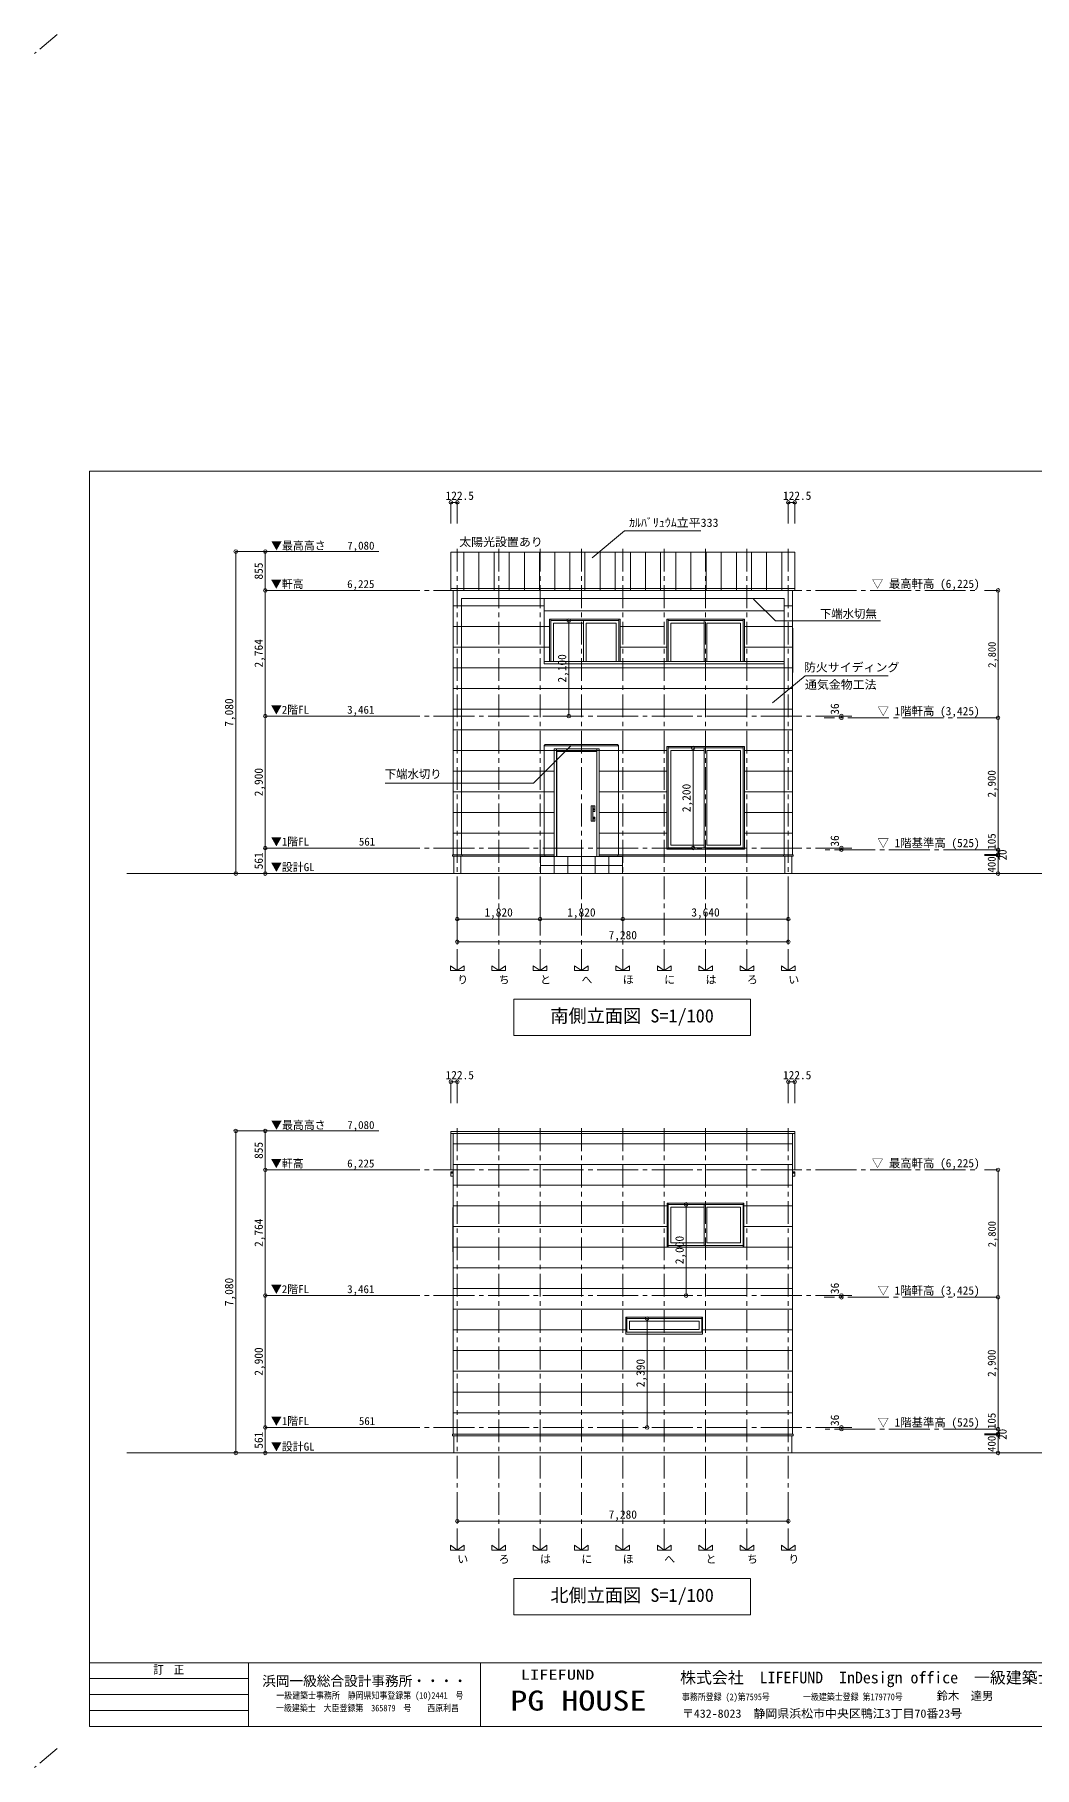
# Model space of a CAD drawing. Units: millimetres on the paper, enlarged 50 times, with parts at 1:100. Extents: x -16792 to 54909, y -26252 to 25759.
# Drawn here: x -9108 to 1884, y -26252 to -7202 of the extents above; entities that cross this region are included whole.
import ezdxf
from ezdxf.enums import TextEntityAlignment as Align

# ---------------------------------------------------------------- set-up
doc = ezdxf.new("R2010")
doc.units = ezdxf.units.MM
doc.header["$LTSCALE"] = 50
doc.header["$PDMODE"] = 32
doc.header["$PDSIZE"] = 40
doc.linetypes.add('CHAIN1', pattern=[8, 5, -1, 1, -1])
doc.linetypes.add('CHAIN2', pattern=[12, 9, -1, 1, -1])
for name, color, linetype, lineweight in [('4-0_補助線', 1, 'Continuous', 9), ('4-1_通り芯・通り番号', 1, 'CHAIN2', 9), ('4-6', 4, 'Continuous', 5), ('4-8_ハッチング', 2, 'Continuous', 5), ('4-A_文字・書き込み', 7, 'Continuous', 13), ('4-E_ソリッド図形', 7, 'Continuous', 13), ('4-F_寸法・方位', 7, 'Continuous', 13), ('F-F_図面枠（共通）', 7, 'Continuous', 13)]:
    doc.layers.add(name, color=color, linetype=linetype, lineweight=lineweight)
doc.layers.add('F-1_凡例（一般）', color=7, linetype='Continuous')
doc.styles.add('ＭＳ ゴシック', font='')
doc.styles.get('ＭＳ ゴシック').set_extended_font_data('MS Gothic')

msp = doc.modelspace()

# ---------------------------------------------------------------- linework, layer by layer
at = {"layer": '4-0_補助線', "linetype": 'CHAIN1'}
for p, q in [((-4461.24, -12856.27), (-4461.24, -17492.72)), ((-4006.24, -12856.27), (-4006.24, -17492.72)), ((-3551.24, -12856.27), (-3551.24, -17492.72)), ((-3096.24, -12856.27), (-3096.24, -17492.72)), ((-2641.24, -12856.27), (-2641.24, -17492.72)), ((-2186.24, -12856.27), (-2186.24, -17492.72)), ((-1731.24, -12856.27), (-1731.24, -17492.72)), ((-1276.24, -12856.27), (-1276.24, -17492.72)), ((-821.24, -12856.27), (-821.24, -17492.72)), ((-4461.24, -19226.27), (-4461.24, -23862.72)), ((-4006.24, -19226.27), (-4006.24, -23862.72)), ((-3551.24, -19226.27), (-3551.24, -23862.72)), ((-3096.24, -19226.27), (-3096.24, -23862.72)), ((-2641.24, -19226.27), (-2641.24, -23862.72)), ((-2186.24, -19226.27), (-2186.24, -23862.72)), ((-1731.24, -19226.27), (-1731.24, -23862.72)), ((-1276.24, -19226.27), (-1276.24, -23862.72)), ((-821.24, -19226.27), (-821.24, -23862.72))]:
    msp.add_line(p, q, dxfattribs=at)
at = {"layer": '4-0_補助線'}
for p, q in [((-4461.24, -17492.72), (-4536.24, -17492.72)), ((-4006.24, -17492.72), (-4081.24, -17492.72)), ((-3551.24, -17492.72), (-3626.24, -17492.72)), ((-3096.24, -17492.72), (-3171.24, -17492.72)), ((-2641.24, -17492.72), (-2716.24, -17492.72)), ((-2186.24, -17492.72), (-2261.24, -17492.72)), ((-1731.24, -17492.72), (-1806.24, -17492.72)), ((-1276.24, -17492.72), (-1351.24, -17492.72)), ((-821.24, -17492.72), (-896.24, -17492.72)), ((-4461.24, -23862.72), (-4536.24, -23862.72)), ((-4006.24, -23862.72), (-4081.24, -23862.72)), ((-3551.24, -23862.72), (-3626.24, -23862.72)), ((-3096.24, -23862.72), (-3171.24, -23862.72)), ((-2641.24, -23862.72), (-2716.24, -23862.72)), ((-2186.24, -23862.72), (-2261.24, -23862.72)), ((-1731.24, -23862.72), (-1806.24, -23862.72)), ((-1276.24, -23862.72), (-1351.24, -23862.72)), ((-821.24, -23862.72), (-896.24, -23862.72))]:
    msp.add_line(p, q, dxfattribs=at)
for points in [[(-4536.24, -17492.72), (-4386.24, -17492.72), (-4386.24, -17439.69), (-4461.24, -17492.72), (-4536.24, -17439.69)], [(-4081.24, -17492.72), (-3931.24, -17492.72), (-3931.24, -17439.69), (-4006.24, -17492.72), (-4081.24, -17439.69)], [(-3626.24, -17492.72), (-3476.24, -17492.72), (-3476.24, -17439.69), (-3551.24, -17492.72), (-3626.24, -17439.69)], [(-3171.24, -17492.72), (-3021.24, -17492.72), (-3021.24, -17439.69), (-3096.24, -17492.72), (-3171.24, -17439.69)], [(-2716.24, -17492.72), (-2566.24, -17492.72), (-2566.24, -17439.69), (-2641.24, -17492.72), (-2716.24, -17439.69)], [(-2261.24, -17492.72), (-2111.24, -17492.72), (-2111.24, -17439.69), (-2186.24, -17492.72), (-2261.24, -17439.69)], [(-1806.24, -17492.72), (-1656.24, -17492.72), (-1656.24, -17439.69), (-1731.24, -17492.72), (-1806.24, -17439.69)], [(-1351.24, -17492.72), (-1201.24, -17492.72), (-1201.24, -17439.69), (-1276.24, -17492.72), (-1351.24, -17439.69)], [(-896.24, -17492.72), (-746.24, -17492.72), (-746.24, -17439.69), (-821.24, -17492.72), (-896.24, -17439.69)], [(-4536.24, -23862.72), (-4386.24, -23862.72), (-4386.24, -23809.69), (-4461.24, -23862.72), (-4536.24, -23809.69)], [(-4081.24, -23862.72), (-3931.24, -23862.72), (-3931.24, -23809.69), (-4006.24, -23862.72), (-4081.24, -23809.69)], [(-3626.24, -23862.72), (-3476.24, -23862.72), (-3476.24, -23809.69), (-3551.24, -23862.72), (-3626.24, -23809.69)], [(-3171.24, -23862.72), (-3021.24, -23862.72), (-3021.24, -23809.69), (-3096.24, -23862.72), (-3171.24, -23809.69)], [(-2716.24, -23862.72), (-2566.24, -23862.72), (-2566.24, -23809.69), (-2641.24, -23862.72), (-2716.24, -23809.69)], [(-2261.24, -23862.72), (-2111.24, -23862.72), (-2111.24, -23809.69), (-2186.24, -23862.72), (-2261.24, -23809.69)], [(-1806.24, -23862.72), (-1656.24, -23862.72), (-1656.24, -23809.69), (-1731.24, -23862.72), (-1806.24, -23809.69)], [(-1351.24, -23862.72), (-1201.24, -23862.72), (-1201.24, -23809.69), (-1276.24, -23862.72), (-1351.24, -23809.69)], [(-896.24, -23862.72), (-746.24, -23862.72), (-746.24, -23809.69), (-821.24, -23862.72), (-896.24, -23809.69)]]:
    msp.add_lwpolyline(points, close=True, dxfattribs=at)
at = {"layer": '4-1_通り芯・通り番号'}
for p, q in [((-5322.06, -13312.71), (1256.38, -13312.71)), ((-5322.06, -14694.71), (-121.54, -14694.71)), ((1484.7, -14712.7), (-427.57, -14712.7)), ((-5322.06, -16144.71), (-121.54, -16144.71)), ((1334.7, -16162.7), (-427.57, -16162.7)), ((-5322.06, -19682.71), (1256.38, -19682.71)), ((-5322.06, -21064.71), (-121.54, -21064.71)), ((1484.7, -21082.7), (-427.57, -21082.7)), ((-5322.06, -22514.71), (-121.54, -22514.71)), ((1334.7, -22532.7), (-427.57, -22532.7))]:
    msp.add_line(p, q, dxfattribs=at)
at = {"layer": '4-6'}
msp.add_line((-3504.99, -13537.49), (-872.34, -13537.49), dxfattribs=at)
at = {"layer": '4-8_ハッチング'}
for p, q in [((-4389.49, -12890.45), (-4389.49, -13312.1)), ((-4222.99, -12890.45), (-4222.99, -13312.1)), ((-4056.49, -12890.45), (-4056.49, -13312.1)), ((-3889.99, -12890.45), (-3889.99, -13312.1)), ((-3723.49, -12890.45), (-3723.49, -13312.1)), ((-3556.99, -12890.45), (-3556.99, -13312.1)), ((-3390.49, -12890.45), (-3390.49, -13312.1)), ((-3223.99, -12890.45), (-3223.99, -13312.1)), ((-3057.49, -12890.45), (-3057.49, -13312.1)), ((-2890.99, -12890.45), (-2890.99, -13312.1)), ((-2724.49, -12890.45), (-2724.49, -13312.1)), ((-2557.99, -12890.45), (-2557.99, -13312.1)), ((-2391.49, -12890.45), (-2391.49, -13312.1)), ((-2224.99, -12890.45), (-2224.99, -13312.1)), ((-2058.49, -12890.45), (-2058.49, -13312.1)), ((-1891.99, -12890.45), (-1891.99, -13312.1)), ((-1725.49, -12890.45), (-1725.49, -13312.1)), ((-1558.99, -12890.45), (-1558.99, -13312.1)), ((-1392.49, -12890.45), (-1392.49, -13312.1)), ((-1225.99, -12890.45), (-1225.99, -13312.1)), ((-1059.49, -12890.45), (-1059.49, -13312.1)), ((-892.99, -12890.45), (-892.99, -13312.1)), ((-4507.49, -13480.2), (-3504.99, -13480.2)), ((-867.49, -13480.2), (-774.99, -13480.2)), ((-4507.49, -13707.7), (-3448.74, -13707.7)), ((-2668.74, -13707.7), (-2186.24, -13707.7)), ((-1303.74, -13707.7), (-774.99, -13707.7)), ((-4507.49, -13935.2), (-3448.74, -13935.2)), ((-2668.74, -13935.2), (-2158.74, -13935.2)), ((-1303.74, -13935.2), (-774.99, -13935.2)), ((-4507.49, -14162.7), (-774.99, -14162.7)), ((-4507.49, -14390.2), (-774.99, -14390.2)), ((-4507.49, -14617.7), (-774.99, -14617.7)), ((-4507.49, -14845.2), (-774.99, -14845.2)), ((-4507.49, -15072.7), (-2158.74, -15072.7)), ((-1303.74, -15072.7), (-774.99, -15072.7)), ((-4507.49, -15300.2), (-3396.74, -15300.2)), ((-2900.74, -15300.2), (-2158.74, -15300.2)), ((-1303.74, -15300.2), (-774.99, -15300.2)), ((-4507.49, -15527.7), (-3396.74, -15527.7)), ((-2900.74, -15527.7), (-2158.74, -15527.7)), ((-1303.74, -15527.7), (-774.99, -15527.7)), ((-4507.49, -15755.2), (-3396.74, -15755.2)), ((-2900.74, -15755.2), (-2158.74, -15755.2)), ((-1303.74, -15755.2), (-774.99, -15755.2)), ((-4507.49, -15982.7), (-3396.74, -15982.7)), ((-2900.74, -15982.7), (-2158.74, -15982.7)), ((-1303.74, -15982.7), (-774.99, -15982.7)), ((-3396.24, -16238.2), (-3396.24, -16425.2)), ((-3246.24, -16238.2), (-3246.24, -16425.2)), ((-3096.24, -16238.2), (-3096.24, -16425.2)), ((-2946.24, -16238.2), (-2946.24, -16425.2)), ((-2796.24, -16238.2), (-2796.24, -16425.2)), ((-774.99, -19395.2), (-4507.49, -19395.2)), ((-774.99, -19622.7), (-4507.49, -19622.7)), ((-774.99, -19850.2), (-4507.49, -19850.2)), ((-2153.74, -20077.7), (-4507.49, -20077.7)), ((-774.99, -20077.7), (-1308.74, -20077.7)), ((-2153.74, -20305.2), (-4507.49, -20305.2)), ((-774.99, -20305.2), (-1308.74, -20305.2)), ((-2153.74, -20532.7), (-4507.49, -20532.7)), ((-774.99, -20532.7), (-1308.74, -20532.7)), ((-774.99, -20760.2), (-4507.49, -20760.2)), ((-774.99, -20987.7), (-4507.49, -20987.7)), ((-774.99, -21215.2), (-4507.49, -21215.2)), ((-2608.74, -21442.7), (-4507.49, -21442.7)), ((-774.99, -21442.7), (-1763.74, -21442.7)), ((-774.99, -21670.2), (-4507.49, -21670.2)), ((-774.99, -21897.7), (-4507.49, -21897.7)), ((-774.99, -22125.2), (-4507.49, -22125.2)), ((-774.99, -22352.7), (-4507.49, -22352.7))]:
    msp.add_line(p, q, dxfattribs=at)
at = {"layer": '4-A_文字・書き込み'}
for p, q in [((-4531.24, -12577.85), (-4531.24, -12344.4)), ((-4461.24, -12577.85), (-4461.24, -12344.4)), ((-821.24, -12577.85), (-821.24, -12344.4)), ((-751.24, -12577.85), (-751.24, -12344.4)), ((-4531.24, -18947.85), (-4531.24, -18714.4)), ((-4461.24, -18947.85), (-4461.24, -18714.4)), ((-821.24, -18947.85), (-821.24, -18714.4)), ((-751.24, -18947.85), (-751.24, -18714.4))]:
    msp.add_line(p, q, dxfattribs=at)
at = {"layer": '4-E_ソリッド図形'}
for p, q in [((-3837.84, -24176.38), (-1237.84, -24176.38)), ((-3837.84, -24576.38), (-3837.84, -24176.38)), ((-1237.84, -24176.38), (-1237.84, -24576.38)), ((-1237.84, -24576.38), (-3837.84, -24576.38))]:
    msp.add_line(p, q, dxfattribs=at)
msp.add_lwpolyline([(-3837.84, -17806.38), (-1237.84, -17806.38), (-1237.84, -18206.38), (-3837.84, -18206.38)], close=True, dxfattribs=at)
at = {"layer": '4-F_寸法・方位'}
for p, q in [((-4461.24, -12344.4), (-4531.24, -12344.4)), ((-751.24, -12344.4), (-821.24, -12344.4)), ((-2979.95, -12953.43), (-2621.09, -12657.53)), ((-2621.09, -12657.53), (-1784.82, -12657.53)), ((-6897.56, -12885.21), (-5322.06, -12885.21)), ((-6897.56, -12885.21), (-6897.56, -16425.21)), ((-6572.06, -13312.71), (-6572.06, -12885.21)), ((-6572.06, -13312.71), (-5322.06, -13312.71)), ((-6572.06, -13312.71), (-5322.06, -13312.71)), ((-6572.06, -13312.71), (-6572.06, -14694.71)), ((1334.7, -13312.7), (1484.7, -13312.7)), ((1484.7, -14712.7), (1484.7, -13312.7)), ((-3448.74, -13628.2), (-2668.74, -13628.2)), ((-3448.74, -13628.2), (-3448.74, -14093.2)), ((-3433.74, -14093.2), (-3433.74, -13628.2)), ((-2683.74, -13643.2), (-3433.74, -13643.2)), ((-3073.49, -13672.7), (-3404.24, -13672.7)), ((-3404.24, -13672.7), (-3404.24, -14093.2)), ((-3236, -13643.2), (-3236, -14694.71)), ((-3073.49, -13643.2), (-3073.49, -14093.2)), ((-2713.24, -13672.7), (-3043.99, -13672.7)), ((-3043.99, -13672.7), (-3043.99, -14093.2)), ((-2713.24, -14093.2), (-2713.24, -13672.7)), ((-2683.74, -13628.2), (-2683.74, -14093.2)), ((-2668.74, -14093.2), (-2668.74, -13628.2)), ((-1303.74, -13628.2), (-2158.74, -13628.2)), ((-2158.74, -13628.2), (-2158.74, -14093.2)), ((-2143.74, -14093.2), (-2143.74, -13628.2)), ((-2143.74, -13643.2), (-1318.74, -13643.2)), ((-2114.24, -13672.7), (-1745.99, -13672.7)), ((-2114.24, -13672.7), (-2114.24, -14093.2)), ((-1745.99, -13643.2), (-1745.99, -14093.2)), ((-1348.24, -13672.7), (-1716.49, -13672.7)), ((-1716.49, -14093.2), (-1716.49, -13672.7)), ((-1348.24, -14093.2), (-1348.24, -13672.7)), ((-1318.74, -13628.2), (-1318.74, -14093.2)), ((-1303.74, -14093.2), (-1303.74, -13628.2)), ((-995.82, -14548.83), (-636.96, -14252.93)), ((-636.96, -14252.93), (274.77, -14252.93)), ((-6572.06, -14694.71), (-5322.06, -14694.71)), ((-6572.06, -14694.71), (-5322.06, -14694.71)), ((-6572.06, -14694.71), (-6572.06, -16144.71)), ((-237.34, -14694.71), (-237.34, -14712.7)), ((1334.7, -14712.7), (1484.7, -14712.7)), ((1484.7, -14712.7), (1334.7, -14712.7)), ((1484.7, -16162.7), (1484.7, -14712.7)), ((-3209.81, -15017.48), (-3623.68, -15431.35)), ((-1303.74, -15028.2), (-2158.74, -15028.2)), ((-2158.74, -15028.2), (-2158.74, -16158.2)), ((-2143.74, -16158.2), (-2143.74, -15028.2)), ((-1318.74, -15043.2), (-2143.74, -15043.2)), ((-1868.63, -15043.2), (-1868.63, -16144.71)), ((-1745.99, -15043.2), (-1745.99, -16143.2)), ((-1318.74, -15028.2), (-1318.74, -16158.2)), ((-1303.74, -16158.2), (-1303.74, -15028.2)), ((-3396.74, -15054.2), (-3396.74, -16220.21)), ((-3396.74, -15054.2), (-2900.74, -15054.2)), ((-3369.24, -16238.2), (-3369.24, -15054.2)), ((-3369.24, -15084.2), (-2928.24, -15084.2)), ((-3366.74, -15084.2), (-3366.74, -16238.2)), ((-2928.24, -16238.2), (-2928.24, -15054.2)), ((-2900.74, -15054.2), (-2900.74, -16238.2)), ((-1745.99, -15072.71), (-2114.24, -15072.71)), ((-2114.24, -15072.71), (-2114.24, -16113.71)), ((-1348.24, -15072.71), (-1716.49, -15072.71)), ((-1716.49, -16113.71), (-1716.49, -15072.71)), ((-1348.24, -16113.71), (-1348.24, -15072.71)), ((-3623.68, -15431.35), (-5255.31, -15431.35)), ((-6572.06, -16144.71), (-5322.06, -16144.71)), ((-6572.06, -16144.71), (-5322.06, -16144.71)), ((-6572.06, -16144.71), (-6572.06, -16425.21)), ((-2158.74, -16158.2), (-1303.74, -16158.2)), ((-1318.74, -16143.2), (-2143.74, -16143.2)), ((-2114.24, -16113.71), (-1745.99, -16113.71)), ((-1716.49, -16113.71), (-1348.24, -16113.71)), ((-237.34, -16144.71), (-237.34, -16162.7)), ((1334.7, -16162.7), (1484.7, -16162.7)), ((1484.7, -16162.7), (1334.7, -16162.7)), ((1484.7, -16215.2), (1484.7, -16162.7)), ((1334.7, -16215.2), (1484.7, -16215.2)), ((1484.7, -16215.2), (1334.7, -16215.2)), ((1334.7, -16225.2), (1484.7, -16225.2)), ((1484.7, -16225.2), (1334.7, -16225.2)), ((1484.7, -16225.2), (1484.7, -16215.2)), ((1484.7, -16425.2), (1484.7, -16225.2)), ((-8095.29, -16425.2), (10904.71, -16425.2)), ((-6897.56, -16425.21), (-6572.06, -16425.21)), ((-6572.06, -16425.21), (-6747.56, -16425.21)), ((-6572.06, -16425.21), (-5322.06, -16425.21)), ((-6572.06, -16425.21), (-5322.06, -16425.21)), ((-6572.06, -16425.21), (-5322.06, -16425.21)), ((1484.7, -16425.2), (1334.7, -16425.2)), ((-4461.24, -16925.2), (-4461.24, -16675.2)), ((-3551.24, -16925.2), (-3551.24, -16675.2)), ((-2641.24, -16925.2), (-2641.24, -16675.2)), ((-821.24, -16925.2), (-821.24, -16675.2)), ((-4461.24, -17175.2), (-4461.24, -16925.2)), ((-4461.24, -16925.2), (-3551.24, -16925.2)), ((-3551.24, -16925.2), (-2641.24, -16925.2)), ((-2641.24, -16925.2), (-821.24, -16925.2)), ((-821.24, -17175.2), (-821.24, -16925.2)), ((-4461.24, -17175.2), (-821.24, -17175.2)), ((-4461.24, -18714.4), (-4531.24, -18714.4)), ((-751.24, -18714.4), (-821.24, -18714.4)), ((-6897.56, -19255.21), (-5322.06, -19255.21)), ((-6897.56, -19255.21), (-6897.56, -22795.21)), ((-6572.06, -19682.71), (-6572.06, -19255.21)), ((-6572.06, -19682.71), (-5322.06, -19682.71)), ((-6572.06, -19682.71), (-5322.06, -19682.71)), ((-6572.06, -19682.71), (-6572.06, -21064.71)), ((1334.7, -19682.7), (1484.7, -19682.7)), ((1484.7, -21082.7), (1484.7, -19682.7)), ((-1308.74, -20048.2), (-2153.74, -20048.2)), ((-2153.74, -20048.2), (-2153.74, -20533.2)), ((-2143.74, -20533.2), (-2143.74, -20048.2)), ((-2143.74, -20063.2), (-1318.74, -20063.2)), ((-2114.24, -20092.7), (-2114.24, -20483.7)), ((-1745.99, -20092.7), (-2114.24, -20092.7)), ((-1944.86, -20063.2), (-1944.86, -21064.71)), ((-1745.99, -20063.2), (-1745.99, -20513.2)), ((-1348.24, -20092.7), (-1716.49, -20092.7)), ((-1716.49, -20092.7), (-1716.49, -20483.7)), ((-1348.24, -20483.7), (-1348.24, -20092.7)), ((-1318.74, -20533.2), (-1318.74, -20048.2)), ((-1308.74, -20533.2), (-1308.74, -20048.2)), ((-2153.74, -20533.2), (-1308.74, -20533.2)), ((-1318.74, -20513.2), (-2143.74, -20513.2)), ((-2114.24, -20483.7), (-1745.99, -20483.7)), ((-1716.49, -20483.7), (-1348.24, -20483.7)), ((-6572.06, -21064.71), (-5322.06, -21064.71)), ((-6572.06, -21064.71), (-5322.06, -21064.71)), ((-6572.06, -21064.71), (-6572.06, -22514.71)), ((-237.34, -21064.71), (-237.34, -21082.7)), ((1334.7, -21082.7), (1484.7, -21082.7)), ((1484.7, -21082.7), (1334.7, -21082.7)), ((1484.7, -22532.7), (1484.7, -21082.7)), ((-1763.74, -21303.2), (-2608.74, -21303.2)), ((-2598.74, -21468.2), (-2598.74, -21303.2)), ((-2598.74, -21318.2), (-1773.74, -21318.2)), ((-2373.59, -21318.2), (-2373.59, -22514.71)), ((-1773.74, -21468.2), (-1773.74, -21303.2)), ((-1763.74, -21303.2), (-1763.74, -21488.2)), ((-2598.74, -21468.2), (-1773.74, -21468.2)), ((-1803.24, -21347.7), (-2569.24, -21347.7)), ((-1803.24, -21347.7), (-1803.24, -21438.7)), ((-6572.06, -22514.71), (-5322.06, -22514.71)), ((-6572.06, -22514.71), (-5322.06, -22514.71)), ((-6572.06, -22514.71), (-6572.06, -22795.21)), ((-237.34, -22514.71), (-237.34, -22532.7)), ((1334.7, -22532.7), (1484.7, -22532.7)), ((1484.7, -22532.7), (1334.7, -22532.7)), ((1334.7, -22585.2), (1484.7, -22585.2)), ((1484.7, -22585.2), (1334.7, -22585.2)), ((1334.7, -22595.2), (1484.7, -22595.2)), ((1484.7, -22595.2), (1334.7, -22595.2)), ((1484.7, -22585.2), (1484.7, -22532.7)), ((1484.7, -22595.2), (1484.7, -22585.2)), ((1484.7, -22795.2), (1484.7, -22595.2)), ((-8095.29, -22795.2), (10904.71, -22795.2)), ((-6897.56, -22795.21), (-6572.06, -22795.21)), ((-6572.06, -22795.21), (-6747.56, -22795.21)), ((-6572.06, -22795.21), (-5322.06, -22795.21)), ((-6572.06, -22795.21), (-5322.06, -22795.21)), ((-6572.06, -22795.21), (-5322.06, -22795.21)), ((1484.7, -22795.2), (1334.7, -22795.2)), ((-4461.24, -23545.2), (-4461.24, -23295.2)), ((-821.24, -23545.2), (-821.24, -23295.2)), ((-4461.24, -23545.2), (-821.24, -23545.2))]:
    msp.add_line(p, q, dxfattribs=at)
at = {"layer": '4-F_寸法・方位', "color": 3, "lineweight": 20}
for p, q in [((-4531.24, -12890.45), (-4531.24, -13312.1)), ((-751.24, -12890.45), (-4531.24, -12890.45)), ((-751.24, -13312.1), (-751.24, -12890.45)), ((-4531.24, -13291.2), (-751.24, -13291.2)), ((-4531.24, -13312.1), (-751.24, -13312.1)), ((-4507.49, -13312.1), (-4507.49, -16220.21)), ((-774.99, -16220.21), (-774.99, -13312.1)), ((-4414.99, -16220.21), (-4414.99, -13402.7)), ((-4414.99, -13402.7), (-867.49, -13402.7)), ((-3504.99, -14093.2), (-3504.99, -13402.7)), ((-867.49, -13402.7), (-867.49, -16220.21)), ((-867.49, -14093.2), (-3504.99, -14093.2)), ((-3504.99, -15012.7), (-3497.49, -15012.7)), ((-3504.99, -16220.21), (-3504.99, -15012.7)), ((-3497.49, -15007.7), (-3497.49, -15022.7)), ((-2694.99, -15007.7), (-3497.49, -15007.7)), ((-2694.99, -15012.7), (-2687.49, -15012.7)), ((-2687.49, -15012.7), (-2687.49, -16220.21)), ((-4514.99, -16220.21), (-4514.99, -16235.2)), ((-4407.49, -16220.21), (-4514.99, -16220.21)), ((-4498.74, -16235.2), (-4498.74, -16425.2)), ((-4423.74, -16425.2), (-4423.74, -16235.2)), ((-3396.74, -16220.21), (-4414.99, -16220.21)), ((-4407.49, -16235.2), (-3396.74, -16235.2)), ((-3546.24, -16238.2), (-3546.24, -16425.2)), ((-3546.24, -16238.2), (-2646.24, -16238.2)), ((-3546.24, -16335.2), (-2646.24, -16335.2)), ((-3497.49, -16235.2), (-3497.49, -16220.21)), ((-3396.74, -16238.2), (-3396.74, -16220.21)), ((-2900.74, -16220.21), (-2900.74, -16235.2)), ((-867.49, -16220.21), (-2900.74, -16220.21)), ((-2900.74, -16235.2), (-874.99, -16235.2)), ((-2694.99, -16235.2), (-2694.99, -16220.21)), ((-2646.24, -16238.2), (-2646.24, -16425.2)), ((-874.99, -16220.21), (-874.99, -16235.2)), ((-874.99, -16220.21), (-874.99, -16235.2)), ((-767.49, -16220.21), (-874.99, -16220.21)), ((-858.74, -16235.2), (-858.74, -16425.2)), ((-783.74, -16425.2), (-783.74, -16235.2)), ((-767.49, -16220.21), (-774.99, -16220.21)), ((-4531.24, -19260.45), (-4531.24, -19682.1)), ((-4531.24, -19260.45), (-751.24, -19260.45)), ((-4531.24, -19281.55), (-751.24, -19281.55)), ((-774.99, -19283.93), (-4507.49, -19283.93)), ((-4507.49, -19283.93), (-4507.49, -22590.2)), ((-774.99, -22590.2), (-774.99, -19283.93)), ((-751.24, -19260.45), (-751.24, -19682.1)), ((-4507.49, -19682.1), (-4531.24, -19682.1)), ((-751.24, -19682.1), (-774.99, -19682.1)), ((-4514.99, -22590.2), (-4514.99, -22605.2)), ((-4514.99, -22605.2), (-767.49, -22605.2)), ((-4498.74, -22605.2), (-4498.74, -22795.2)), ((-783.74, -22795.2), (-783.74, -22605.2))]:
    msp.add_line(p, q, dxfattribs=at)
at = {"layer": '4-F_寸法・方位', "color": 1, "lineweight": 9}
for p, q in [((-872.34, -13537.49), (-867.49, -13537.49)), ((-773.49, -13728.2), (-774.99, -13728.2)), ((-2970.74, -15679.2), (-2988.24, -15679.2)), ((-2988.24, -15679.2), (-2988.24, -15849.2)), ((-2970.74, -15849.2), (-2970.74, -15679.2)), ((-2958.24, -15712.95), (-2970.74, -15712.95)), ((-2958.24, -15725.45), (-2970.74, -15725.45)), ((-2948.24, -15679.2), (-2968.24, -15679.2)), ((-2968.24, -15679.2), (-2968.24, -15712.95)), ((-2968.24, -15725.45), (-2968.24, -15744.21)), ((-2948.24, -15744.21), (-2968.24, -15744.21)), ((-2968.24, -15804.2), (-2948.24, -15804.2)), ((-2968.24, -15812.95), (-2968.24, -15804.2)), ((-2958.24, -15725.45), (-2958.24, -15712.95)), ((-2948.24, -15744.21), (-2948.24, -15679.2)), ((-2948.24, -15804.2), (-2948.24, -15849.2)), ((-2988.24, -15849.2), (-2970.74, -15849.2)), ((-2958.24, -15812.95), (-2970.74, -15812.95)), ((-2958.24, -15825.46), (-2970.74, -15825.46)), ((-2958.24, -15825.46), (-2958.24, -15812.95)), ((-3396.74, -16235.2), (-3396.74, -16238.2)), ((-4508.99, -20098.2), (-4507.49, -20098.2)), ((-4508.99, -20098.2), (-4508.99, -20583.2)), ((-4507.49, -20583.2), (-4508.99, -20583.2))]:
    msp.add_line(p, q, dxfattribs=at)
at = {"layer": '4-F_寸法・方位', "color": 2, "lineweight": 5}
for p, q in [((-3504.99, -14118.2), (-3504.99, -14093.2)), ((-867.49, -14123.2), (-867.49, -14093.2)), ((-3504.99, -14118.2), (-862.49, -14118.2)), ((-4531.24, -19705.2), (-4507.49, -19705.2)), ((-4531.24, -19705.2), (-4531.24, -19752.95)), ((-4531.24, -19706.7), (-4507.49, -19706.7)), ((-4531.24, -19708.2), (-4507.49, -19708.2)), ((-4531.24, -19709.7), (-4507.49, -19709.7)), ((-4531.24, -19719.2), (-4507.49, -19719.2)), ((-4531.24, -19752.95), (-4507.49, -19752.95)), ((-774.99, -19705.2), (-751.24, -19705.2)), ((-774.99, -19706.7), (-751.24, -19706.7)), ((-774.99, -19708.2), (-751.24, -19708.2)), ((-774.99, -19709.7), (-751.24, -19709.7)), ((-774.99, -19719.2), (-751.24, -19719.2)), ((-774.99, -19752.95), (-751.24, -19752.95)), ((-751.24, -19752.95), (-751.24, -19705.2))]:
    msp.add_line(p, q, dxfattribs=at)
at = {"layer": '4-F_寸法・方位'}
for points in [[(-1203.01, -13407.19), (-962.17, -13648.04), (193.89, -13648.04)], [(-2608.74, -21303.2), (-2608.74, -21488.2), (-1763.74, -21488.2)], [(-2569.24, -21347.7), (-2569.24, -21438.7), (-1803.24, -21438.7)]]:
    msp.add_lwpolyline(points, dxfattribs=at)
at = {"layer": '4-F_寸法・方位', "color": 1, "lineweight": 9}
for points in [[(-773.49, -13728.2), (-773.49, -14213.2), (-774.99, -14213.2)], [(-2948.24, -15849.2), (-2968.24, -15849.2), (-2968.24, -15825.46)]]:
    msp.add_lwpolyline(points, dxfattribs=at)
at = {"layer": '4-F_寸法・方位', "color": 3, "lineweight": 20}
for points in [[(-3497.49, -15022.7), (-2694.99, -15022.7), (-2694.99, -15007.7)], [(-4507.49, -16220.21), (-4514.99, -16220.21), (-4514.99, -16235.2)], [(-4514.99, -16235.2), (-4407.49, -16235.2), (-4407.49, -16220.21)], [(-874.99, -16235.2), (-767.49, -16235.2), (-767.49, -16220.21)], [(-767.49, -22605.2), (-767.49, -22590.2), (-4514.99, -22590.2)]]:
    msp.add_lwpolyline(points, dxfattribs=at)
at = {"layer": '4-F_寸法・方位'}
for p in [(-4531.24, -12344.4), (-4461.24, -12344.4), (-821.24, -12344.4), (-751.24, -12344.4), (-6897.56, -12885.21), (-6572.06, -12885.21), (-6572.06, -13312.71), (1484.7, -13312.7), (-3236, -13643.2), (-6572.06, -14694.71), (-3236, -14694.71), (-237.34, -14694.71), (-237.34, -14712.7), (1484.7, -14712.7), (-1868.63, -15043.2), (-6572.06, -16144.71), (-1868.63, -16144.71), (-237.34, -16144.71), (-237.34, -16162.7), (1484.7, -16162.7), (1484.7, -16215.2), (1484.7, -16225.2), (-6897.56, -16425.21), (-6572.06, -16425.21), (1484.7, -16425.2), (-4461.24, -16925.2), (-3551.24, -16925.2), (-2641.24, -16925.2), (-821.24, -16925.2), (-4461.24, -17175.2), (-821.24, -17175.2), (-4531.24, -18714.4), (-4461.24, -18714.4), (-821.24, -18714.4), (-751.24, -18714.4), (-6897.56, -19255.21), (-6572.06, -19255.21), (-6572.06, -19682.71), (1484.7, -19682.7), (-1944.86, -20063.2), (-6572.06, -21064.71), (-1944.86, -21064.71), (-237.34, -21064.71), (-237.34, -21082.7), (1484.7, -21082.7), (-2373.59, -21318.2), (-6572.06, -22514.71), (-2373.59, -22514.71), (-237.34, -22514.71), (-237.34, -22532.7), (1484.7, -22532.7), (1484.7, -22585.2), (1484.7, -22595.2), (-6897.56, -22795.21), (-6572.06, -22795.21), (1484.7, -22795.2), (-4461.24, -23545.2), (-821.24, -23545.2)]:
    msp.add_point(p, dxfattribs=at)
at = {"layer": 'F-F_図面枠（共通）', "color": 1, "linetype": 'CHAIN1', "lineweight": 9}
for p, q in [((-8860.22, -7202.36), (-9108.4, -7408.14)), ((-8860.22, -26045.9), (-9108.4, -26251.68))]:
    msp.add_line(p, q, dxfattribs=at)
at = {"layer": 'F-F_図面枠（共通）'}
for p, q in [((-8505.74, -12001.67), (-8505.74, -25801.67)), ((-8505.74, -12001.67), (11294.26, -12001.67)), ((-8505.74, -25101.67), (11294.26, -25101.67)), ((-6755.74, -25101.67), (-6755.74, -25801.67)), ((-4206.48, -25101.67), (-4206.48, -25801.67)), ((-8505.74, -25801.67), (11294.26, -25801.67))]:
    msp.add_line(p, q, dxfattribs=at)
at = {"layer": 'F-F_図面枠（共通）', "color": 4, "lineweight": 5}
for p, q in [((-8505.74, -25276.67), (-6755.74, -25276.67)), ((-8505.74, -25451.67), (-6755.74, -25451.67)), ((-8505.74, -25626.67), (-6755.74, -25626.67))]:
    msp.add_line(p, q, dxfattribs=at)

# ---------------------------------------------------------------- texts
at = {"layer": '4-0_補助線', "style": 'ＭＳ ゴシック'}
for s, p in [('り', (-4461.24, -17662.72)), ('ち', (-4006.24, -17662.72)), ('と', (-3551.24, -17662.72)), ('へ', (-3096.24, -17662.72)), ('ほ', (-2641.24, -17662.72)), ('に', (-2186.24, -17662.72)), ('は', (-1731.24, -17662.72)), ('ろ', (-1276.24, -17662.72)), ('い', (-821.24, -17662.72)), ('い', (-4461.24, -24032.72)), ('ろ', (-4006.24, -24032.72)), ('は', (-3551.24, -24032.72)), ('に', (-3096.24, -24032.72)), ('ほ', (-2641.24, -24032.72)), ('へ', (-2186.24, -24032.72)), ('と', (-1731.24, -24032.72)), ('ち', (-1276.24, -24032.72)), ('り', (-821.24, -24032.72))]:
    msp.add_text(s, height=87.98, dxfattribs=at).set_placement(p, align=Align.BOTTOM_LEFT)
at = {"layer": '4-A_文字・書き込み', "style": 'ＭＳ ゴシック', "width": 1.05}
for s, p in [('ｶﾙﾊﾞﾘｭｳﾑ立平333', (-2572.68, -12641.15)), ('太陽光設置あり', (-4439.62, -12853.58)), ('防火サイディング', (-650.01, -14231.5)), ('通気金物工法', (-638.31, -14422.46))]:
    msp.add_text(s, height=91.64, dxfattribs=at).set_placement(p, align=Align.BOTTOM_LEFT)
at = {"layer": '4-A_文字・書き込み', "style": 'ＭＳ ゴシック'}
for s, p in [('下端水切無', (-473.56, -13642.76)), ('下端水切り', (-5258.75, -15405.21))]:
    msp.add_text(s, height=91.64, dxfattribs=at).set_placement(p, align=Align.BOTTOM_LEFT)
at = {"layer": '4-E_ソリッド図形', "style": 'ＭＳ ゴシック'}
for s, p in [('南側立面図 S=1/100', (-3437.84, -18106.38)), ('北側立面図 S=1/100', (-3437.84, -24476.38))]:
    msp.add_text(s, height=146.6, dxfattribs=at).set_placement(p, align=Align.BOTTOM_LEFT)
at = {"layer": '4-F_寸法・方位', "style": 'ＭＳ ゴシック'}
for s, height, p in [('122.5', 91.64, (-4589.99, -12344.4)), ('122.5', 91.64, (-879.99, -12344.4)), ('▼最高高さ', 87.98, (-6508.94, -12890.45)), ('7,080', 87.98, (-5671.16, -12890.45)), ('▼軒高', 87.98, (-6511.44, -13312.71)), ('6,225', 87.98, (-5672.06, -13312.71)), ('▽ 最高軒高 (6,225)', 91.64, (97.2, -13312.7)), ('▼2階FL', 87.98, (-6510.81, -14694.71)), ('3,461', 87.98, (-5672.06, -14694.71)), ('▽ 1階軒高 (3,425)', 91.64, (159.7, -14712.7)), ('▼1階FL', 87.98, (-6510.81, -16144.71)), ('561', 87.98, (-5543.31, -16144.71)), ('▽ 1階基準高 (525)', 91.64, (159.7, -16162.7)), ('▼設計GL', 87.98, (-6510.19, -16425.21)), ('1,820', 91.64, (-4162.49, -16925.2)), ('1,820', 91.64, (-3252.49, -16925.2)), ('3,640', 91.64, (-1887.49, -16925.2)), ('7,280', 91.64, (-2797.49, -17175.2)), ('122.5', 91.64, (-4589.99, -18714.4)), ('122.5', 91.64, (-879.99, -18714.4)), ('▼最高高さ', 87.98, (-6508.94, -19260.45)), ('7,080', 87.98, (-5671.16, -19260.45)), ('▼軒高', 87.98, (-6511.44, -19682.71)), ('6,225', 87.98, (-5672.06, -19682.71)), ('▽ 最高軒高 (6,225)', 91.64, (97.2, -19682.7)), ('▼2階FL', 87.98, (-6510.81, -21064.71)), ('3,461', 87.98, (-5672.06, -21064.71)), ('▽ 1階軒高 (3,425)', 91.64, (159.7, -21082.7)), ('▼1階FL', 87.98, (-6510.81, -22514.71)), ('561', 87.98, (-5543.31, -22514.71)), ('▽ 1階基準高 (525)', 91.64, (159.7, -22532.7)), ('▼設計GL', 87.98, (-6510.19, -22795.21)), ('7,280', 91.64, (-2797.49, -23545.2))]:
    msp.add_text(s, height=height, dxfattribs=at).set_placement(p, align=Align.BOTTOM_LEFT)
for s, height, p in [('855', 91.64, (-6572.06, -13192.71)), ('2,764', 91.64, (-6572.06, -14159.96)), ('2,800', 84.31, (1484.7, -14162.7)), ('2,100', 91.64, (-3236, -14325.21)), ('7,080', 91.64, (-6897.56, -14811.46)), ('36', 91.64, (-237.34, -14679.02)), ('2,900', 91.64, (-6572.06, -15575.96)), ('2,900', 87.98, (1484.7, -15587.7)), ('2,200', 91.64, (-1868.63, -15750.2)), ('105', 87.98, (1484.7, -16162.7)), ('36', 91.64, (-237.34, -16129.02)), ('20', 87.98, (1604.7, -16280.2)), ('561', 91.64, (-6572.06, -16378.71)), ('400', 87.98, (1484.7, -16415.2)), ('855', 91.64, (-6572.06, -19562.71)), ('2,764', 91.64, (-6572.06, -20529.96)), ('2,800', 84.31, (1484.7, -20532.7)), ('2,000', 91.64, (-1944.86, -20720.2)), ('7,080', 91.64, (-6897.56, -21181.46)), ('36', 91.64, (-237.34, -21049.02)), ('2,900', 91.64, (-6572.06, -21945.96)), ('2,900', 87.98, (1484.7, -21957.7)), ('2,390', 91.64, (-2373.59, -22072.71)), ('36', 91.64, (-237.34, -22499.02)), ('105', 87.98, (1484.7, -22532.7)), ('561', 91.64, (-6572.06, -22748.71)), ('400', 87.98, (1484.7, -22785.2)), ('20', 87.98, (1604.7, -22650.2))]:
    msp.add_text(s, height=height, rotation=90, dxfattribs=at).set_placement(p, align=Align.BOTTOM_LEFT)
at = {"layer": 'F-1_凡例（一般）', "style": 'ＭＳ ゴシック', "width": 0.85}
msp.add_text('一級建築士登録 第179770号', height=73.31, dxfattribs=at).set_placement((-659.58, -25535.43), align=Align.BOTTOM_LEFT)
at = {"layer": 'F-1_凡例（一般）', "style": 'ＭＳ ゴシック'}
msp.add_text('鈴木\u3000達男', height=91.64, dxfattribs=at).set_placement((808.92, -25539.04), align=Align.BOTTOM_LEFT)
at = {"layer": 'F-F_図面枠（共通）', "style": 'ＭＳ ゴシック'}
for s, height, width, p in [('訂\u3000正', 91.64, 0.9, (-7803.24, -25251.67)), ('LIFEFUND', 110, 1.35, (-3762.46, -25320.94)), ('一級建築士事務所\u3000静岡県知事登録第 (10)2441\u3000号', 73.31, 0.85, (-6451.09, -25519.71)), ('PG HOUSE', 219.9, 1.25, (-3877.53, -25693.5)), ('事務所登録 (2)第7595号', 73.31, 0.85, (-1991.44, -25535.43)), ('一級建築士\u3000大臣登録第\u3000365879\u3000号\u3000\u3000西原利昌', 73.31, 0.85, (-6454.47, -25658.3)), ('〒432-8023\u3000静岡県浜松市中央区鴨江3丁目70番23号', 91.64, 1.05, (-1991.75, -25733.79))]:
    msp.add_text(s, height=height, dxfattribs=dict(at, width=width)).set_placement(p, align=Align.BOTTOM_LEFT)
for s, height, p in [('浜岡一級総合設計事務所・・・・', 110, (-6606.11, -25389.96)), ('株式会社\u3000LIFEFUND\u3000InDesign office\u3000一級建築士事務所', 128.3, (-2011.9, -25366.96))]:
    msp.add_text(s, height=height, dxfattribs=at).set_placement(p, align=Align.BOTTOM_LEFT)

doc.saveas('drawing.dxf')
